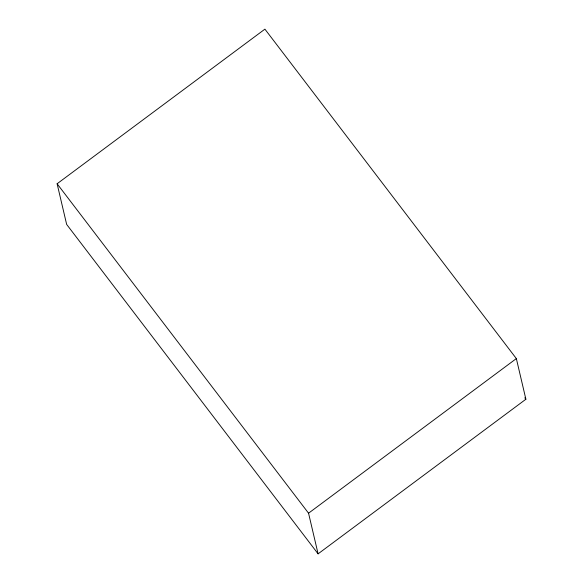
<?xml version="1.0" encoding="UTF-8"?>
<svg xmlns="http://www.w3.org/2000/svg" width="583" height="583" viewBox="0 0 583 583"><rect width="100%" height="100%" fill="white"/><g stroke="black" fill="none" stroke-linecap="round" stroke-linejoin="round"><path stroke-width="0.87" d="M57.112 183.762L264.908 29.15L516.349 358.589L525.888 399.238L318.092 553.85L66.651 224.411L57.112 183.762L308.553 513.2L318.092 553.85M308.553 513.2L516.349 358.589M524.78 397.788L525.888 399.238"/></g></svg>
